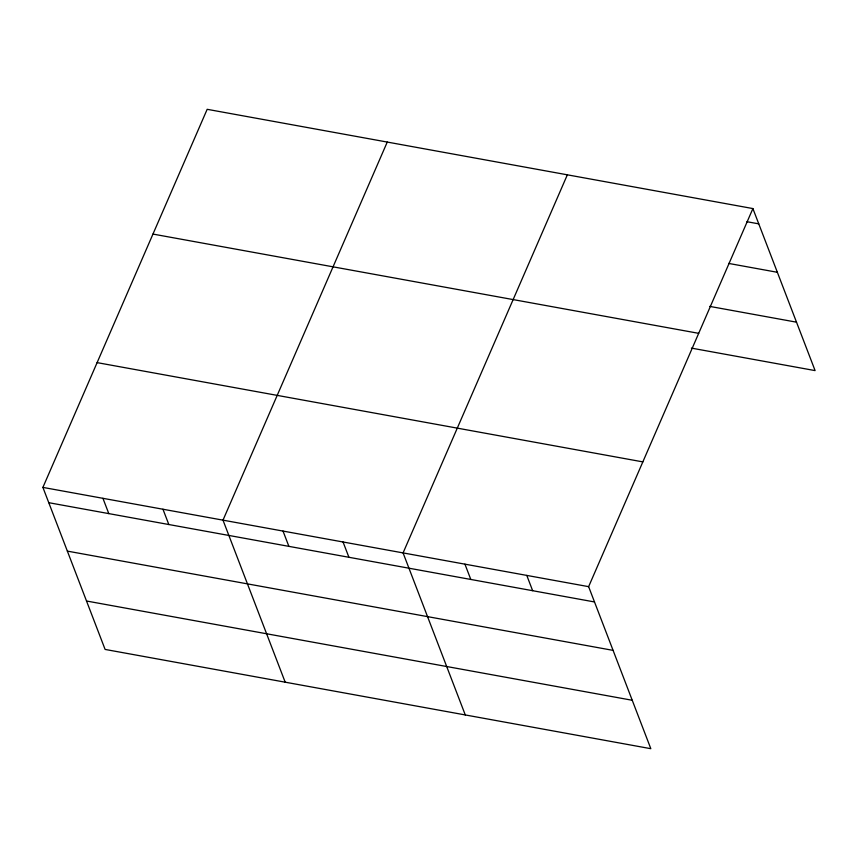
<?xml version="1.0" encoding="UTF-8"?>
<svg xmlns="http://www.w3.org/2000/svg" width="858" height="858" viewBox="0 0 858 858"><rect width="100%" height="100%" fill="white"/><g stroke="black" fill="none" stroke-linecap="round" stroke-linejoin="round"><path stroke-width="1.29" d="M752.895 208.569L588.631 586.658L650.825 748.691L105.105 649.431L42.9 487.398L207.175 109.309L752.895 208.569L815.1 370.602L691.398 348.112M387.258 142.063L222.994 520.152L285.188 682.185M567.352 174.817L403.078 552.906L465.283 714.95M746.932 221.707L758.772 223.863M728.667 263.427L777.359 272.286M709.663 306.381L796.514 322.179M152.96 234.073L698.691 333.333M97.115 362.623L642.835 461.883M42.9 487.398L588.631 586.658M48.767 502.691L594.497 601.951M67.364 551.115L613.084 650.375M86.508 601.008L632.239 700.267M526.78 575.407L532.646 590.701M464.929 564.156L470.806 579.45M343.05 541.988L348.916 557.282M283.022 531.07L288.889 546.364M162.956 509.234L168.833 524.528M102.928 498.316L108.805 513.61"/></g></svg>
